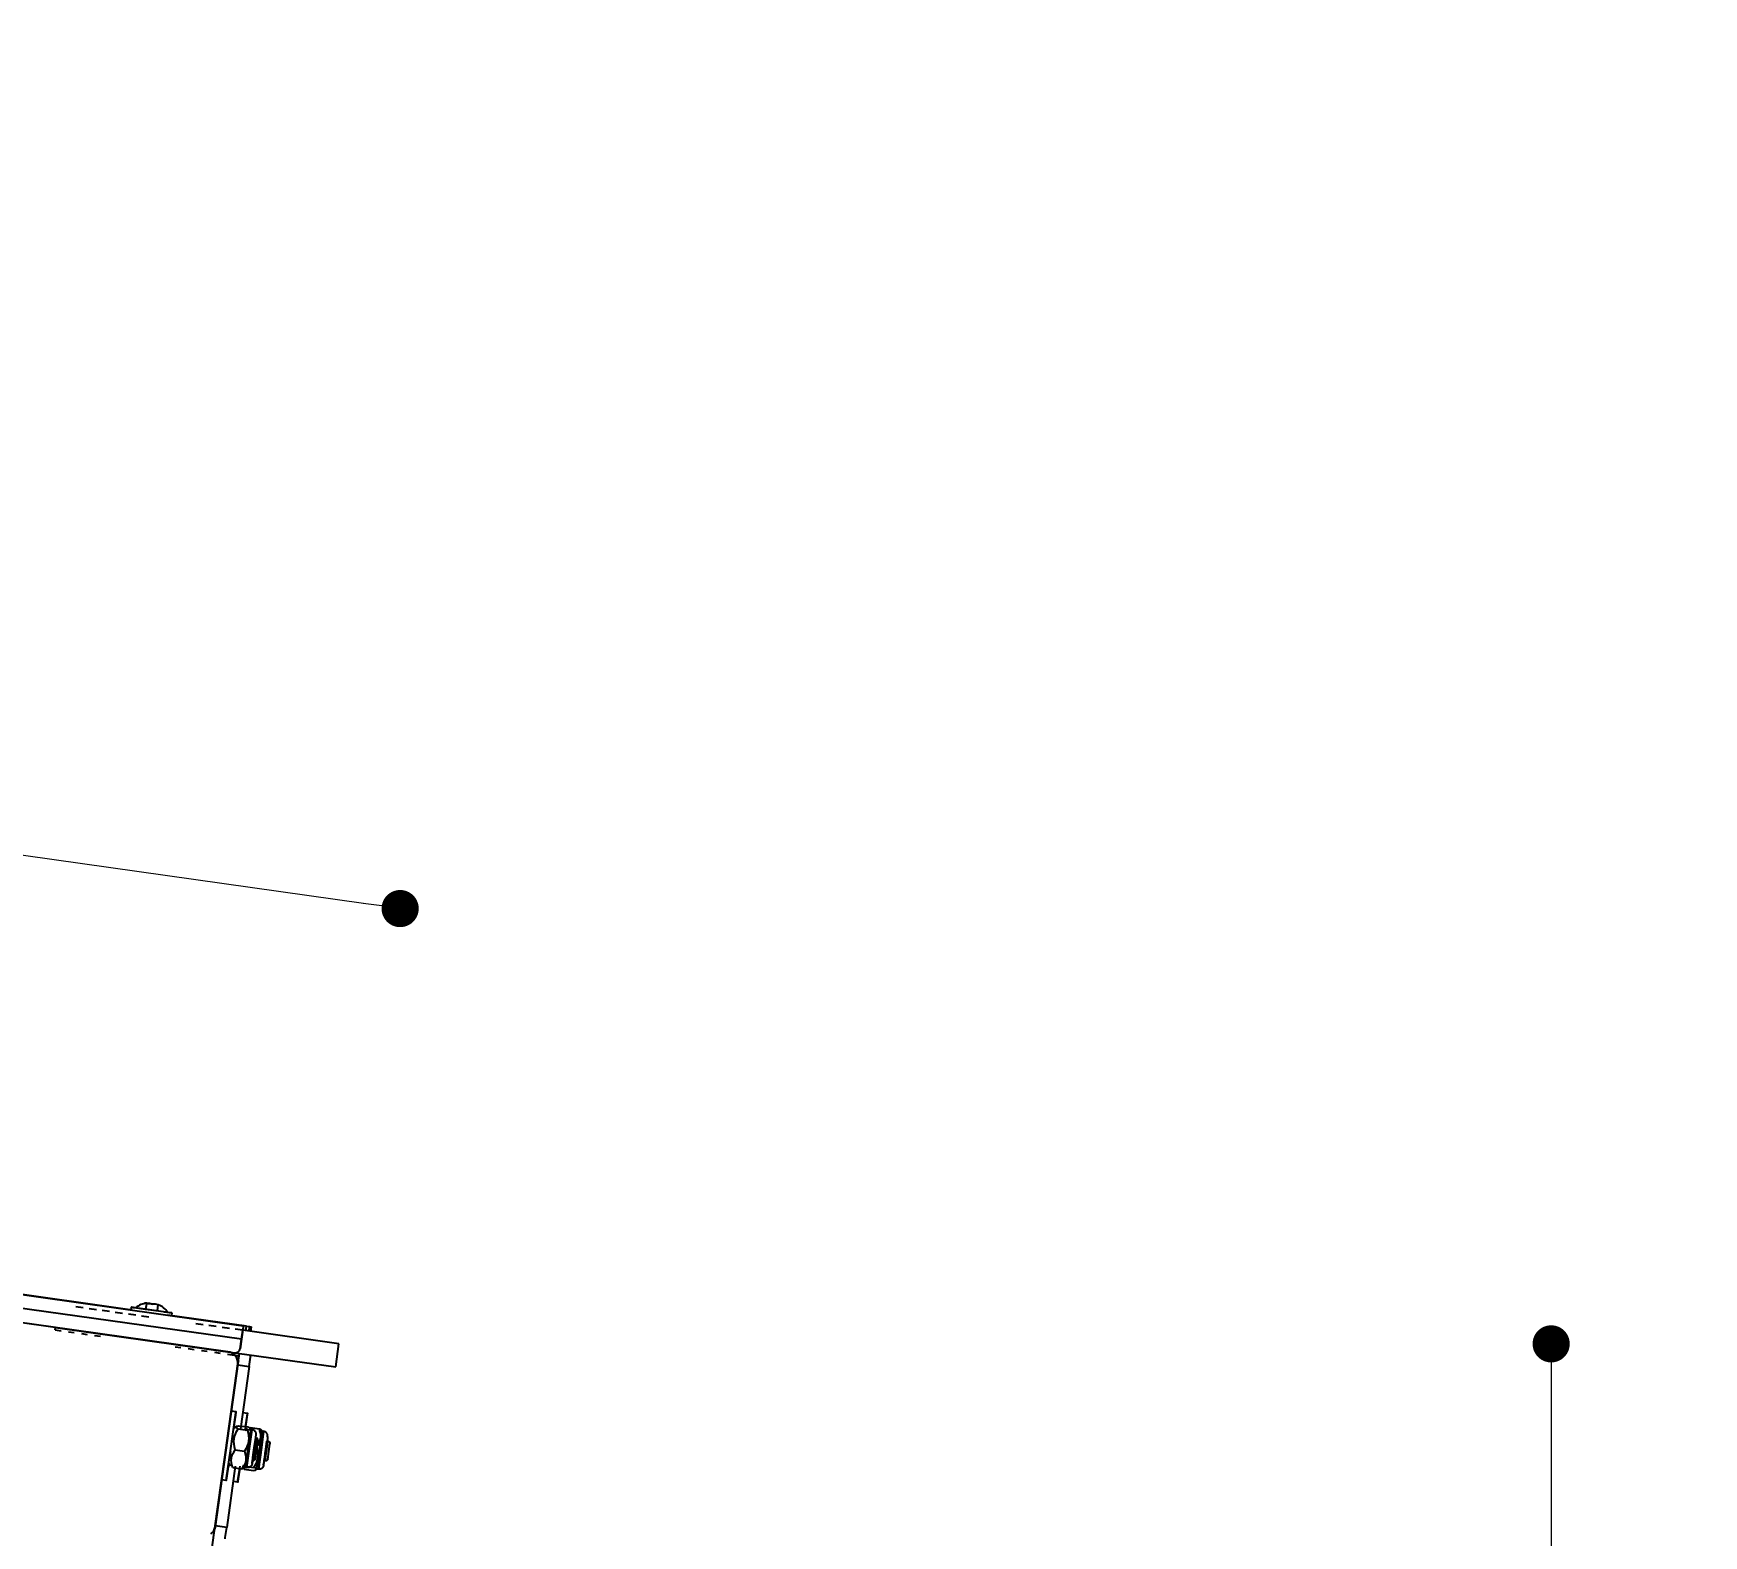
# Model space of a CAD drawing. Header units: millimetres. Extents: x 3109 to 13995, y 24552 to 39949.
# Drawn here: x 6748 to 7467, y 35343 to 35990 of the extents above; entities that cross this region are included whole.
import ezdxf

# ---------------------------------------------------------------- set-up
doc = ezdxf.new("R2010")
doc.units = ezdxf.units.MM
doc.header["$LTSCALE"] = 3
doc.layers.add('DomyÅ›lny', color=7, linetype='Continuous')
doc.styles.get("Standard").update_dxf_attribs({"font": 'arial.ttf'})
doc.dimstyles.new('MATEUSZ', dxfattribs={"dimtxt": 35, "dimasz": 16, "dimexe": 0.18, "dimexo": 0.0625, "dimgap": 0.09, "dimtad": 0, "dimdec": 0, "dimdsep": 46, "dimtxsty": 'Standard', "dimblk": 'DOT', "dimcen": 0.09, "dimse1": 1, "dimse2": 1, "dimadec": 0, "dimazin": 0, "dimtfac": 1, "dimtdec": 0, "dimtofl": 0, "dimtmove": 0, "dimatfit": 3, "dimfxl": 1, "dimtolj": 1, "dimtzin": 0, "dimlwd": 9, "dimlwe": 9, "dimarcsym": 0})

# ---------------------------------------------------------------- blocks, each defined once
blk = doc.blocks.new('_Dot')
at = {"color": 0, "linetype": 'ByBlock', "lineweight": -2}
blk.add_line((-0.5, 0), (-1, 0), dxfattribs=at)
at = {"color": 0, "linetype": 'ByBlock', "const_width": 0.5}
blk.add_lwpolyline([(-0.25, 0, 1), (0.25, 0, 1)], format="xyb", close=True, dxfattribs=at)
blk = doc.blocks.new('*D32')
at = {"color": 0, "lineweight": 9, "transparency": 16777216}
for p, q in [((7401.61, 35409.97), (7401.61, 34534.29)), ((7401.61, 33357.34), (7401.61, 34233.02))]:
    blk.add_line(p, q, dxfattribs=at)
at = {"layer": 'Defpoints', "color": 0, "transparency": 16777216}
for p in [(6879.77, 35425.97), (6604.45, 33341.34), (7401.61, 33341.34)]:
    blk.add_point(p, dxfattribs=at)
at = {"color": 0, "lineweight": 9, "transparency": 16777216, "xscale": 16, "yscale": 16, "zscale": 16}
for p, rotation in [((7401.61, 35425.97), 90), ((7401.61, 33341.34), 270)]:
    blk.add_blockref('_Dot', p, dxfattribs=dict(at, rotation=rotation))
at = {"color": 0, "transparency": 16777216, "insert": (7401.61, 34383.66), "char_height": 100, "attachment_point": 5, "rotation": 90}
blk.add_mtext('\\A1;2085', dxfattribs=at)
blk = doc.blocks.new('*D33')
at = {"color": 0, "lineweight": 9, "transparency": 16777216}
for p, q in [((4297.74, 35979.98), (5445.38, 35818.69)), ((6890.27, 35615.62), (5742.63, 35776.91))]:
    blk.add_line(p, q, dxfattribs=at)
at = {"layer": 'Defpoints', "color": 0, "transparency": 16777216}
for p in [(4255.56, 35794.78), (6906.11, 35613.39), (6879.77, 35425.97)]:
    blk.add_point(p, dxfattribs=at)
at = {"color": 0, "lineweight": 9, "transparency": 16777216, "xscale": 16, "yscale": 16, "zscale": 16}
for p, rotation in [((4281.9, 35982.2), 172.0000000000003), ((6906.11, 35613.39), 352.0000000000002)]:
    blk.add_blockref('_Dot', p, dxfattribs=dict(at, rotation=rotation))
at = {"color": 0, "transparency": 16777216, "insert": (5594, 35797.8), "char_height": 100, "attachment_point": 5, "rotation": 352}
blk.add_mtext('\\A1;2650', dxfattribs=at)
blk = doc.blocks.new('*D34')
at = {"color": 0, "lineweight": 9, "transparency": 16777216}
for p, q in [((4270.17, 32724.1), (5416.74, 32724.1)), ((6863.77, 32724.1), (5717.19, 32724.1))]:
    blk.add_line(p, q, dxfattribs=at)
at = {"layer": 'Defpoints', "color": 0, "transparency": 16777216}
for p in [(4254.17, 35784.88), (6879.77, 35425.97), (6879.77, 32724.1)]:
    blk.add_point(p, dxfattribs=at)
at = {"color": 0, "lineweight": 9, "transparency": 16777216, "xscale": 16, "yscale": 16, "zscale": 16, "rotation": 180}
blk.add_blockref('_Dot', (4254.17, 32724.1), dxfattribs=at)
at = {"color": 0, "lineweight": 9, "transparency": 16777216, "xscale": 16, "yscale": 16, "zscale": 16}
blk.add_blockref('_Dot', (6879.77, 32724.1), dxfattribs=at)
at = {"color": 0, "transparency": 16777216, "insert": (5566.97, 32724.1), "char_height": 100, "attachment_point": 5}
blk.add_mtext('\\A1;2626', dxfattribs=at)
blk = doc.blocks.new('*D36')
at = {"color": 0, "lineweight": 9, "transparency": 16777216}
for p, q in [((4319.69, 32936.73), (5422.43, 32936.73)), ((6825.88, 32936.73), (5723.15, 32936.73))]:
    blk.add_line(p, q, dxfattribs=at)
at = {"layer": 'Defpoints', "color": 0, "transparency": 16777216}
for p in [(4303.69, 35777.81), (6841.88, 35421.2), (6841.88, 32936.73)]:
    blk.add_point(p, dxfattribs=at)
at = {"color": 0, "lineweight": 9, "transparency": 16777216, "xscale": 16, "yscale": 16, "zscale": 16, "rotation": 180}
blk.add_blockref('_Dot', (4303.69, 32936.73), dxfattribs=at)
at = {"color": 0, "lineweight": 9, "transparency": 16777216, "xscale": 16, "yscale": 16, "zscale": 16}
blk.add_blockref('_Dot', (6841.88, 32936.73), dxfattribs=at)
at = {"color": 0, "transparency": 16777216, "insert": (5572.79, 32936.73), "char_height": 100, "attachment_point": 5}
blk.add_mtext('\\A1;2538', dxfattribs=at)

msp = doc.modelspace()

# ---------------------------------------------------------------- linework, layer by layer
at = {"layer": 'DomyÅ›lny'}
for p, q in [((4329.26, 35786.44), (6838.6, 35433.78)), ((6837.78, 35427.94), (4328.44, 35780.61)), ((6757.71, 35433.03), (4405.08, 35763.67)), ((6790.78, 35440.5), (6401.25, 35495.24)), ((6831.98, 35422.59), (6683.44, 35443.46)), ((6769.72, 35441.44), (6766.55, 35441.88)), ((6775.36, 35440.64), (6772.2, 35441.09)), ((6781.01, 35439.85), (6777.85, 35440.3)), ((6786.66, 35439.06), (6783.49, 35439.5)), ((6790.33, 35440.56), (6790.49, 35441.75)), ((6796.68, 35440.88), (6797.04, 35443.41)), ((6801.64, 35440.18), (6801.99, 35442.72)), ((6807.82, 35439.31), (6807.66, 35438.13)), ((6757.57, 35432.01), (6760.14, 35431.65)), ((6757.71, 35433.03), (6836.93, 35421.89)), ((6792.3, 35438.26), (6789.14, 35438.71)), ((6797.95, 35437.47), (6794.79, 35437.91)), ((6839.93, 35433.59), (6806.03, 35438.35)), ((6821.33, 35434.18), (6818.16, 35434.63)), ((6826.98, 35433.39), (6823.81, 35433.84)), ((6832.62, 35432.6), (6829.46, 35433.04)), ((6838.33, 35431.8), (6835.11, 35432.25)), ((6838.6, 35433.78), (6838.33, 35431.8)), ((6839.66, 35431.61), (6839.93, 35433.59)), ((6841.06, 35431.41), (6841.33, 35433.39)), ((6841.91, 35433.31), (6841.64, 35431.33)), ((6763.3, 35431.21), (6765.78, 35430.86)), ((6768.95, 35430.41), (6771.43, 35430.06)), ((6774.59, 35429.62), (6777.08, 35429.27)), ((6809.27, 35424.75), (6811.75, 35424.4)), ((6837.78, 35427.94), (6837.21, 35423.87)), ((6837.21, 35423.87), (6837.78, 35427.94)), ((6879.77, 35425.97), (6838.33, 35431.8)), ((6878.38, 35416.07), (6879.77, 35425.97)), ((6814.91, 35423.95), (6817.4, 35423.6)), ((6820.56, 35423.16), (6823.04, 35422.81)), ((6826.21, 35422.37), (6828.69, 35422.02)), ((6836.45, 35418.43), (6826.29, 35346.14)), ((6826.29, 35346.14), (6836.45, 35418.43)), ((6831.85, 35421.57), (6836.79, 35420.88)), ((6831.98, 35422.59), (6836.93, 35421.89)), ((6835.95, 35422.03), (6878.38, 35416.07)), ((6815.36, 35268.4), (6836.24, 35416.94)), ((6836.24, 35416.94), (6841.19, 35416.25)), ((6841.19, 35416.25), (6837.42, 35389.43)), ((6833.45, 35397.14), (6835.43, 35396.86)), ((6838.4, 35396.39), (6840.38, 35396.11)), ((6834.39, 35389.43), (6835.47, 35390.37)), ((6836.4, 35389.38), (6840.36, 35388.83)), ((6836.59, 35390.74), (6840.56, 35390.18)), ((6839.34, 35388.69), (6840.41, 35389.63)), ((6841.54, 35389.99), (6845.5, 35389.44)), ((6841.54, 35389.52), (6841.78, 35389.15)), ((6841.78, 35389.15), (6842.42, 35389.06)), ((6846.48, 35388.78), (6846.72, 35388.41)), ((6844.78, 35384.74), (6844.25, 35385.46)), ((6846.72, 35388.41), (6847.36, 35388.32)), ((6833.08, 35373.37), (6832.3, 35374.58)), ((6835.14, 35380.37), (6839.1, 35379.82)), ((6843.65, 35376.26), (6842.8, 35375.63)), ((6831.26, 35367.15), (6829.28, 35367.43)), ((6835.15, 35373.28), (6831.45, 35346.93)), ((6834.06, 35372.71), (6838.02, 35372.16)), ((6839.01, 35371.97), (6842.97, 35371.41)), ((6839.2, 35373.32), (6843.16, 35372.77)), ((6840.12, 35372.72), (6839.48, 35372.81)), ((6845.07, 35371.98), (6844.42, 35372.07)), ((6836.2, 35366.41), (6834.22, 35366.69)), ((6831.45, 35346.93), (6826.5, 35347.62))]:
    msp.add_line(p, q, dxfattribs=at)
for points in [[(6807.82, 35439.31, 0), (6807.82, 35439.31, 0), (6807.82, 35439.31, 0), (6807.82, 35439.31, 0), (6807.82, 35439.31, 0), (6807.82, 35439.31, 0), (6807.82, 35439.31, 0), (6807.82, 35439.31, 0), (6807.82, 35439.31, 0), (6807.82, 35439.31, 0), (6807.82, 35439.31, 0), (6807.82, 35439.31, 0), (6807.8, 35439.32, 0), (6807.71, 35439.33, 0), (6807.32, 35439.38, 0), (6803.19, 35439.97, 0), (6792.15, 35441.52, 0), (6790.6, 35441.73, 0), (6790.51, 35441.75, 0), (6790.5, 35441.75, 0), (6790.5, 35441.75, 0), (6790.49, 35441.75, 0), (6790.49, 35441.75, 0), (6790.49, 35441.75, 0), (6790.49, 35441.75, 0), (6790.49, 35441.75, 0), (6790.49, 35441.75, 0), (6790.49, 35441.75, 0), (6790.49, 35441.75, 0), (6790.49, 35441.75, 0), (6790.49, 35441.75, 0), (6790.49, 35441.75, 0), (6790.49, 35441.75, 0), (6790.49, 35441.75, 0), (6790.5, 35441.75, 0), (6790.5, 35441.75, 0), (6790.5, 35441.75, 0), (6790.52, 35441.75, 0), (6790.61, 35441.73, 0), (6791, 35441.68, 0), (6792.6, 35441.45, 0), (6796.37, 35440.92, 0)], [(6806.09, 35439.56, 0), (6806.09, 35439.56, 0), (6806.09, 35439.56, 0), (6806.09, 35439.56, 0), (6806.09, 35439.56, 0), (6806.09, 35439.56, 0), (6806.09, 35439.56, 0), (6806.09, 35439.56, 0), (6806.09, 35439.56, 0), (6806.09, 35439.56, 0), (6806.09, 35439.56, 0), (6806.09, 35439.56, 0), (6806.08, 35439.56, 0), (6806.04, 35439.56, 0), (6805.89, 35439.59, 0), (6805.24, 35439.68, 0), (6792.23, 35441.51, 0)], [(6796.37, 35440.92, 0), (6798.85, 35440.57, 0)], [(6797.04, 35443.41, 0), (6797.67, 35443.41, 0), (6798.29, 35443.35, 0), (6798.91, 35443.24, 0), (6799.52, 35443.07, 0)], [(6799.52, 35443.07, 0), (6798.91, 35443.24, 0), (6798.29, 35443.35, 0), (6797.67, 35443.41, 0), (6797.04, 35443.41, 0)], [(6798.85, 35440.57, 0), (6802.02, 35440.13, 0)], [(6801.99, 35442.72, 0), (6801.39, 35442.89, 0), (6800.77, 35443, 0), (6800.14, 35443.06, 0), (6799.52, 35443.07, 0)], [(6802.02, 35440.13, 0), (6806.09, 35439.56, 0)], [(6804.5, 35439.78, 0), (6807.82, 35439.31, 0)], [(6757.57, 35432.01, 0), (6757.71, 35433.03, 0)], [(6838.6, 35433.78, 0), (6838.6, 35433.78, 0), (6838.6, 35433.78, 0), (6838.6, 35433.78, 0), (6838.6, 35433.78, 0), (6838.6, 35433.78, 0), (6838.6, 35433.78, 0), (6838.6, 35433.78, 0), (6838.6, 35433.78, 0), (6838.6, 35433.78, 0), (6838.6, 35433.78, 0), (6838.6, 35433.78, 0), (6838.6, 35433.77, 0), (6838.6, 35433.77, 0), (6838.6, 35433.74, 0), (6838.58, 35433.61, 0), (6838.5, 35433.06, 0), (6837.78, 35427.94, 0)], [(6839.93, 35433.59, 0), (6841.33, 35433.39, 0)], [(6841.33, 35433.39, 0), (6841.91, 35433.31, 0)], [(6837.78, 35427.94, 0), (6838.33, 35431.8, 0)], [(6836.24, 35416.94, 0), (6836.93, 35421.89, 0)], [(6836.45, 35418.43, 0), (6836.79, 35420.88, 0)], [(6836.5, 35418.78, 0), (6836.45, 35418.43, 0)], [(6836.79, 35420.88, 0), (6836.93, 35421.89, 0)], [(6841.19, 35416.25, 0), (6841.88, 35421.2, 0)], [(6833.06, 35379.94, 0), (6835.34, 35396.21, 0), (6835.42, 35396.73, 0), (6835.43, 35396.84, 0), (6835.43, 35396.86, 0), (6835.43, 35396.86, 0), (6835.43, 35396.86, 0), (6835.43, 35396.86, 0), (6835.43, 35396.86, 0), (6835.43, 35396.86, 0), (6835.43, 35396.86, 0), (6835.43, 35396.86, 0), (6835.43, 35396.86, 0), (6835.43, 35396.86, 0), (6835.43, 35396.86, 0), (6835.43, 35396.86, 0), (6835.43, 35396.86, 0), (6835.43, 35396.86, 0), (6835.43, 35396.85, 0), (6835.43, 35396.84, 0), (6835.42, 35396.77, 0), (6835.38, 35396.48, 0), (6835.22, 35395.3, 0), (6834.28, 35388.61, 0)], [(6839.56, 35390.28, 0), (6840.19, 35394.77, 0), (6840.34, 35395.81, 0), (6840.37, 35396.05, 0), (6840.38, 35396.1, 0), (6840.38, 35396.11, 0), (6840.38, 35396.11, 0), (6840.38, 35396.11, 0), (6840.38, 35396.11, 0), (6840.38, 35396.11, 0), (6840.38, 35396.11, 0), (6840.38, 35396.11, 0), (6840.38, 35396.11, 0), (6840.38, 35396.11, 0), (6840.38, 35396.11, 0), (6840.38, 35396.11, 0), (6840.38, 35396.11, 0), (6840.38, 35396.11, 0), (6840.38, 35396.11, 0), (6840.38, 35396.11, 0), (6840.38, 35396.11, 0), (6840.38, 35396.1, 0), (6840.37, 35396.07, 0), (6840.36, 35395.95, 0), (6840.28, 35395.42, 0), (6839.43, 35389.37, 0)], [(6835.14, 35380.37, 0), (6834.8, 35381.68, 0), (6834.61, 35382.87, 0), (6834.56, 35383.98, 0), (6834.65, 35385.04, 0), (6834.86, 35386.08, 0), (6835.21, 35387.13, 0), (6835.72, 35388.22, 0), (6836.4, 35389.38, 0)], [(6836.4, 35389.38, 0), (6835.92, 35389.64, 0), (6835.59, 35389.86, 0), (6835.49, 35389.96, 0), (6835.45, 35390.01, 0), (6835.42, 35390.05, 0), (6835.39, 35390.1, 0), (6835.38, 35390.14, 0), (6835.37, 35390.16, 0), (6835.37, 35390.18, 0), (6835.37, 35390.2, 0), (6835.37, 35390.22, 0), (6835.38, 35390.24, 0), (6835.38, 35390.26, 0), (6835.39, 35390.28, 0), (6835.4, 35390.3, 0), (6835.43, 35390.33, 0), (6835.46, 35390.37, 0), (6835.5, 35390.4, 0), (6835.56, 35390.44, 0), (6835.68, 35390.5, 0), (6835.85, 35390.56, 0), (6836.59, 35390.74, 0)], [(6840.36, 35388.83, 0), (6840.7, 35387.52, 0), (6840.89, 35386.33, 0), (6840.94, 35385.22, 0), (6840.86, 35384.16, 0), (6840.64, 35383.12, 0), (6840.29, 35382.07, 0), (6839.79, 35380.98, 0), (6839.1, 35379.82, 0)], [(6840.12, 35372.72, 0), (6840.12, 35372.72, 0), (6840.12, 35372.72, 0), (6840.12, 35372.72, 0), (6840.12, 35372.72, 0), (6840.12, 35372.72, 0), (6840.12, 35372.72, 0), (6840.12, 35372.72, 0), (6840.12, 35372.72, 0), (6840.12, 35372.72, 0), (6840.12, 35372.72, 0), (6840.12, 35372.72, 0), (6840.12, 35372.73, 0), (6840.13, 35372.78, 0), (6840.15, 35372.96, 0), (6840.26, 35373.7, 0), (6842.41, 35388.98, 0)], [(6840.56, 35390.18, 0), (6841.04, 35389.92, 0), (6841.36, 35389.7, 0), (6841.47, 35389.6, 0), (6841.51, 35389.56, 0), (6841.54, 35389.51, 0), (6841.56, 35389.47, 0), (6841.58, 35389.43, 0), (6841.58, 35389.41, 0), (6841.59, 35389.39, 0), (6841.59, 35389.37, 0), (6841.58, 35389.35, 0), (6841.58, 35389.33, 0), (6841.58, 35389.31, 0), (6841.57, 35389.29, 0), (6841.56, 35389.27, 0), (6841.53, 35389.23, 0), (6841.5, 35389.2, 0), (6841.45, 35389.16, 0), (6841.4, 35389.13, 0), (6841.27, 35389.06, 0), (6841.11, 35389, 0), (6840.36, 35388.83, 0)], [(6841.76, 35389.07, 0), (6841.72, 35388.73, 0), (6841.49, 35387.13, 0), (6840.47, 35379.84, 0)], [(6844.12, 35386.8, 0), (6844.14, 35387, 0), (6844.13, 35387.2, 0), (6844.11, 35387.41, 0), (6844.07, 35387.6, 0), (6844.01, 35387.79, 0), (6843.92, 35387.98, 0), (6843.83, 35388.15, 0), (6843.71, 35388.31, 0), (6843.58, 35388.46, 0), (6843.44, 35388.6, 0), (6843.29, 35388.72, 0), (6843.13, 35388.82, 0), (6842.96, 35388.9, 0), (6842.78, 35388.97, 0), (6842.6, 35389.03, 0), (6842.42, 35389.06, 0)], [(6844.42, 35381.78, 0), (6845.08, 35382.76, 0), (6845.57, 35383.68, 0), (6845.9, 35384.57, 0), (6846.09, 35385.45, 0), (6846.15, 35386.35, 0), (6846.08, 35387.3, 0), (6845.86, 35388.31, 0), (6845.5, 35389.44, 0)], [(6845.5, 35389.44, 0), (6845.99, 35389.18, 0), (6846.31, 35388.96, 0), (6846.41, 35388.86, 0), (6846.45, 35388.82, 0), (6846.49, 35388.77, 0), (6846.51, 35388.73, 0), (6846.52, 35388.68, 0), (6846.53, 35388.66, 0), (6846.53, 35388.64, 0), (6846.53, 35388.62, 0), (6846.53, 35388.6, 0), (6846.53, 35388.58, 0), (6846.52, 35388.56, 0), (6846.51, 35388.55, 0), (6846.5, 35388.53, 0), (6846.48, 35388.49, 0), (6846.44, 35388.45, 0), (6846.4, 35388.42, 0), (6846.35, 35388.39, 0), (6846.22, 35388.32, 0), (6846.05, 35388.26, 0), (6845.31, 35388.08, 0)], [(6843.37, 35381.47, 0), (6842.49, 35375.23, 0), (6842.4, 35374.59, 0), (6842.38, 35374.45, 0), (6842.38, 35374.43, 0), (6842.38, 35374.42, 0), (6842.38, 35374.42, 0), (6842.38, 35374.42, 0), (6842.38, 35374.42, 0), (6842.38, 35374.42, 0), (6842.38, 35374.42, 0), (6842.38, 35374.42, 0), (6842.38, 35374.42, 0), (6842.38, 35374.42, 0), (6842.38, 35374.42, 0), (6842.38, 35374.42, 0), (6842.38, 35374.42, 0), (6842.38, 35374.42, 0), (6842.38, 35374.42, 0), (6842.38, 35374.43, 0), (6842.38, 35374.45, 0), (6842.4, 35374.53, 0), (6842.44, 35374.88, 0), (6842.92, 35378.28, 0), (6844.11, 35386.74, 0)], [(6842.81, 35375.67, 0), (6842.8, 35375.63, 0), (6842.8, 35375.63, 0), (6842.8, 35375.63, 0), (6842.8, 35375.63, 0), (6842.8, 35375.63, 0), (6842.8, 35375.63, 0), (6842.8, 35375.63, 0), (6842.8, 35375.63, 0), (6842.8, 35375.63, 0), (6842.8, 35375.63, 0), (6842.8, 35375.63, 0), (6842.8, 35375.63, 0), (6842.8, 35375.63, 0), (6842.8, 35375.63, 0), (6842.8, 35375.63, 0), (6842.8, 35375.63, 0), (6842.8, 35375.63, 0), (6842.8, 35375.64, 0), (6842.81, 35375.66, 0), (6842.82, 35375.78, 0), (6842.89, 35376.28, 0), (6844.19, 35385.48, 0)], [(6843.16, 35372.77, 0), (6843.84, 35373.93, 0), (6844.35, 35375.02, 0), (6844.7, 35376.07, 0), (6844.92, 35377.11, 0), (6845, 35378.17, 0), (6844.95, 35379.28, 0), (6844.76, 35380.47, 0), (6844.42, 35381.78, 0)], [(6843.33, 35381.19, 0), (6843.72, 35383.92, 0), (6843.82, 35384.64, 0), (6843.83, 35384.76, 0), (6843.83, 35384.76, 0), (6843.83, 35384.76, 0), (6843.83, 35384.76, 0), (6843.83, 35384.76, 0), (6843.83, 35384.76, 0), (6843.83, 35384.76, 0), (6843.83, 35384.76, 0), (6843.83, 35384.76, 0), (6843.83, 35384.76, 0), (6843.83, 35384.76, 0), (6843.83, 35384.76, 0), (6843.83, 35384.76, 0), (6843.83, 35384.76, 0), (6843.83, 35384.76, 0), (6843.83, 35384.76, 0), (6843.83, 35384.76, 0), (6843.83, 35384.76, 0), (6843.83, 35384.75, 0), (6843.82, 35384.7, 0), (6843.78, 35384.4, 0), (6843.59, 35383.01, 0), (6843.17, 35380.04, 0)], [(6843.65, 35376.31, 0), (6843.68, 35376.48, 0), (6843.79, 35377.31, 0), (6844.21, 35380.29, 0), (6844.63, 35383.24, 0), (6844.8, 35384.44, 0), (6844.83, 35384.66, 0), (6844.83, 35384.68, 0), (6844.83, 35384.68, 0), (6844.83, 35384.68, 0), (6844.83, 35384.68, 0), (6844.83, 35384.68, 0), (6844.83, 35384.68, 0), (6844.83, 35384.68, 0), (6844.83, 35384.68, 0), (6844.83, 35384.68, 0), (6844.83, 35384.68, 0), (6844.83, 35384.68, 0), (6844.83, 35384.68, 0), (6844.83, 35384.68, 0), (6844.83, 35384.68, 0), (6844.83, 35384.68, 0), (6844.83, 35384.67, 0), (6844.83, 35384.64, 0)], [(6844.83, 35384.64, 0), (6844.8, 35384.46, 0), (6844.69, 35383.64, 0), (6844.27, 35380.66, 0), (6843.85, 35377.7, 0), (6843.68, 35376.5, 0), (6843.65, 35376.28, 0), (6843.65, 35376.27, 0), (6843.65, 35376.26, 0), (6843.65, 35376.26, 0), (6843.65, 35376.26, 0), (6843.65, 35376.26, 0), (6843.65, 35376.26, 0), (6843.65, 35376.26, 0), (6843.65, 35376.26, 0), (6843.65, 35376.26, 0), (6843.65, 35376.26, 0), (6843.65, 35376.26, 0), (6843.65, 35376.26, 0), (6843.65, 35376.26, 0), (6843.65, 35376.26, 0), (6843.65, 35376.27, 0), (6843.65, 35376.27, 0), (6843.65, 35376.31, 0)], [(6844.44, 35372.15, 0), (6844.48, 35372.49, 0), (6844.71, 35374.09, 0), (6845.52, 35379.88, 0), (6846.33, 35385.62, 0), (6846.66, 35387.95, 0), (6846.72, 35388.37, 0), (6846.72, 35388.4, 0), (6846.72, 35388.41, 0), (6846.72, 35388.41, 0), (6846.72, 35388.41, 0), (6846.72, 35388.41, 0), (6846.72, 35388.41, 0), (6846.72, 35388.41, 0), (6846.72, 35388.41, 0), (6846.72, 35388.41, 0), (6846.72, 35388.41, 0), (6846.72, 35388.41, 0), (6846.72, 35388.41, 0), (6846.72, 35388.41, 0), (6846.72, 35388.41, 0), (6846.72, 35388.4, 0), (6846.72, 35388.39, 0), (6846.71, 35388.33, 0)], [(6847.35, 35388.24, 0), (6847.36, 35388.31, 0), (6847.36, 35388.32, 0), (6847.36, 35388.32, 0), (6847.36, 35388.32, 0), (6847.36, 35388.32, 0), (6847.36, 35388.32, 0), (6847.36, 35388.32, 0), (6847.36, 35388.32, 0), (6847.36, 35388.32, 0), (6847.36, 35388.32, 0), (6847.36, 35388.32, 0), (6847.36, 35388.32, 0), (6847.36, 35388.32, 0), (6847.36, 35388.32, 0), (6847.36, 35388.32, 0), (6847.36, 35388.32, 0), (6847.36, 35388.32, 0), (6847.36, 35388.31, 0), (6847.36, 35388.3, 0), (6847.35, 35388.25, 0), (6847.33, 35388.06, 0), (6847.21, 35387.24, 0), (6846.37, 35381.28, 0)], [(6849.06, 35386.06, 0), (6849.08, 35386.26, 0), (6849.08, 35386.46, 0), (6849.06, 35386.66, 0), (6849.01, 35386.86, 0), (6848.95, 35387.05, 0), (6848.87, 35387.24, 0), (6848.77, 35387.41, 0), (6848.66, 35387.57, 0), (6848.53, 35387.72, 0), (6848.39, 35387.85, 0), (6848.24, 35387.97, 0), (6848.07, 35388.07, 0), (6847.9, 35388.16, 0), (6847.73, 35388.23, 0), (6847.55, 35388.28, 0), (6847.36, 35388.32, 0)], [(6848.03, 35375.69, 0), (6848.05, 35375.87, 0), (6848.17, 35376.69, 0), (6848.59, 35379.68, 0), (6849, 35382.63, 0), (6849.17, 35383.83, 0), (6849.2, 35384.05, 0), (6849.2, 35384.07, 0), (6849.2, 35384.07, 0), (6849.2, 35384.07, 0), (6849.2, 35384.07, 0), (6849.2, 35384.07, 0), (6849.2, 35384.07, 0), (6849.2, 35384.07, 0), (6849.2, 35384.07, 0), (6849.2, 35384.07, 0), (6849.2, 35384.07, 0), (6849.2, 35384.07, 0), (6849.2, 35384.07, 0), (6849.2, 35384.07, 0), (6849.2, 35384.07, 0), (6849.2, 35384.07, 0), (6849.2, 35384.06, 0), (6849.2, 35384.03, 0)], [(6848.28, 35380.45, 0), (6848.78, 35384.02, 0)], [(6849.06, 35386, 0), (6849.06, 35386.05, 0), (6849.06, 35386.06, 0), (6849.06, 35386.06, 0), (6849.06, 35386.06, 0), (6849.06, 35386.06, 0), (6849.06, 35386.06, 0), (6849.06, 35386.06, 0), (6849.06, 35386.06, 0), (6849.06, 35386.06, 0), (6849.06, 35386.06, 0), (6849.06, 35386.06, 0), (6849.06, 35386.06, 0), (6849.06, 35386.06, 0), (6849.06, 35386.06, 0), (6849.06, 35386.06, 0), (6849.06, 35386.06, 0), (6849.06, 35386.06, 0), (6849.06, 35386.06, 0), (6849.06, 35386.05, 0), (6849.06, 35386.01, 0), (6849.04, 35385.86, 0), (6848.95, 35385.24, 0), (6848.32, 35380.73, 0)], [(6849.15, 35376.53, 0), (6849.17, 35376.67, 0), (6849.26, 35377.3, 0), (6849.58, 35379.58, 0), (6849.9, 35381.84, 0), (6850.03, 35382.76, 0), (6850.05, 35382.92, 0), (6850.05, 35382.94, 0), (6850.05, 35382.94, 0), (6850.05, 35382.94, 0), (6850.05, 35382.94, 0), (6850.05, 35382.94, 0), (6850.05, 35382.94, 0), (6850.05, 35382.94, 0), (6850.05, 35382.94, 0), (6850.05, 35382.94, 0), (6850.05, 35382.94, 0), (6850.05, 35382.94, 0), (6850.05, 35382.94, 0), (6850.05, 35382.94, 0), (6850.05, 35382.94, 0), (6850.05, 35382.94, 0), (6850.05, 35382.93, 0), (6850.05, 35382.91, 0)], [(6849.2, 35384.07, 0), (6849.3, 35384.05, 0), (6849.4, 35384.02, 0), (6849.5, 35383.98, 0), (6849.59, 35383.93, 0), (6849.67, 35383.87, 0), (6849.75, 35383.81, 0), (6849.81, 35383.74, 0), (6849.87, 35383.66, 0), (6849.93, 35383.58, 0), (6849.97, 35383.49, 0), (6850.01, 35383.41, 0), (6850.03, 35383.32, 0), (6850.05, 35383.22, 0), (6850.06, 35383.13, 0), (6850.06, 35383.03, 0), (6850.05, 35382.94, 0)], [(6832.23, 35374.04, 0), (6831.41, 35368.2, 0), (6831.27, 35367.22, 0), (6831.26, 35367.15, 0), (6831.26, 35367.15, 0), (6831.26, 35367.15, 0), (6831.26, 35367.15, 0), (6831.26, 35367.15, 0), (6831.26, 35367.15, 0), (6831.26, 35367.15, 0), (6831.26, 35367.15, 0), (6831.26, 35367.15, 0), (6831.26, 35367.15, 0), (6831.26, 35367.15, 0), (6831.26, 35367.15, 0), (6831.26, 35367.15, 0), (6831.26, 35367.15, 0), (6831.26, 35367.15, 0), (6831.26, 35367.17, 0), (6831.27, 35367.22, 0), (6831.3, 35367.43, 0), (6831.42, 35368.31, 0), (6833.06, 35379.94, 0)], [(6833.02, 35379.69, 0), (6832.58, 35376.53, 0)], [(6834.06, 35372.71, 0), (6833.7, 35373.84, 0), (6833.49, 35374.85, 0), (6833.41, 35375.8, 0), (6833.47, 35376.7, 0), (6833.67, 35377.58, 0), (6833.99, 35378.47, 0), (6834.48, 35379.39, 0), (6835.14, 35380.37, 0)], [(6839.1, 35379.82, 0), (6839.46, 35378.69, 0), (6839.67, 35377.68, 0), (6839.75, 35376.73, 0), (6839.69, 35375.83, 0), (6839.49, 35374.95, 0), (6839.17, 35374.06, 0), (6838.68, 35373.14, 0), (6838.02, 35372.16, 0)], [(6840.47, 35379.84, 0), (6839.71, 35374.46, 0), (6839.51, 35373.04, 0), (6839.48, 35372.82, 0), (6839.48, 35372.81, 0), (6839.48, 35372.81, 0), (6839.48, 35372.81, 0), (6839.48, 35372.81, 0), (6839.48, 35372.81, 0), (6839.48, 35372.81, 0), (6839.48, 35372.81, 0), (6839.48, 35372.81, 0), (6839.48, 35372.81, 0), (6839.48, 35372.81, 0), (6839.48, 35372.81, 0), (6839.48, 35372.81, 0), (6839.48, 35372.81, 0), (6839.48, 35372.81, 0), (6839.48, 35372.81, 0), (6839.48, 35372.81, 0), (6839.48, 35372.81, 0), (6839.48, 35372.81, 0), (6839.48, 35372.82, 0), (6839.49, 35372.89, 0)], [(6842.38, 35374.42, 0), (6842.34, 35374.22, 0), (6842.28, 35374.03, 0), (6842.21, 35373.84, 0), (6842.11, 35373.67, 0), (6842, 35373.5, 0), (6841.87, 35373.34, 0), (6841.73, 35373.2, 0), (6841.57, 35373.08, 0), (6841.41, 35372.97, 0), (6841.23, 35372.88, 0), (6841.06, 35372.81, 0), (6840.87, 35372.76, 0), (6840.68, 35372.72, 0), (6840.49, 35372.7, 0), (6840.31, 35372.7, 0), (6840.12, 35372.72, 0)], [(6843.17, 35380.04, 0), (6842.78, 35377.3, 0), (6842.68, 35376.58, 0), (6842.67, 35376.47, 0), (6842.67, 35376.47, 0), (6842.67, 35376.46, 0), (6842.67, 35376.46, 0), (6842.67, 35376.46, 0), (6842.67, 35376.46, 0), (6842.67, 35376.46, 0), (6842.67, 35376.46, 0), (6842.67, 35376.46, 0), (6842.67, 35376.46, 0), (6842.67, 35376.46, 0), (6842.67, 35376.46, 0), (6842.67, 35376.46, 0), (6842.67, 35376.46, 0), (6842.67, 35376.46, 0), (6842.67, 35376.46, 0), (6842.67, 35376.47, 0), (6842.67, 35376.47, 0), (6842.67, 35376.47, 0), (6842.68, 35376.53, 0), (6842.72, 35376.83, 0), (6842.91, 35378.21, 0), (6843.33, 35381.19, 0)], [(6846.37, 35381.28, 0), (6845.07, 35371.98, 0)], [(6848.32, 35380.73, 0), (6847.36, 35373.92, 0), (6847.33, 35373.72, 0), (6847.32, 35373.68, 0), (6847.32, 35373.68, 0), (6847.32, 35373.68, 0), (6847.32, 35373.68, 0), (6847.32, 35373.68, 0), (6847.32, 35373.68, 0), (6847.32, 35373.68, 0), (6847.32, 35373.68, 0), (6847.32, 35373.68, 0), (6847.32, 35373.68, 0), (6847.32, 35373.68, 0), (6847.32, 35373.68, 0), (6847.32, 35373.68, 0), (6847.32, 35373.68, 0), (6847.32, 35373.68, 0), (6847.32, 35373.68, 0), (6847.32, 35373.68, 0), (6847.32, 35373.68, 0), (6847.32, 35373.68, 0), (6847.33, 35373.69, 0), (6847.33, 35373.72, 0), (6847.35, 35373.84, 0), (6847.42, 35374.35, 0), (6847.84, 35377.34, 0)], [(6847.61, 35375.72, 0), (6847.61, 35375.72, 0), (6847.61, 35375.72, 0), (6847.61, 35375.72, 0), (6847.61, 35375.72, 0), (6847.61, 35375.72, 0), (6847.61, 35375.72, 0), (6847.61, 35375.72, 0), (6847.61, 35375.72, 0), (6847.61, 35375.72, 0), (6847.61, 35375.72, 0), (6847.61, 35375.73, 0), (6847.62, 35375.8, 0), (6847.67, 35376.16, 0), (6848.28, 35380.45, 0)], [(6849.15, 35376.48, 0), (6849.1, 35376.3, 0), (6849.06, 35376.21, 0), (6849.02, 35376.13, 0), (6848.97, 35376.05, 0), (6848.91, 35375.98, 0), (6848.84, 35375.91, 0), (6848.77, 35375.85, 0), (6848.69, 35375.79, 0), (6848.61, 35375.75, 0), (6848.52, 35375.71, 0), (6848.42, 35375.68, 0), (6848.33, 35375.65, 0), (6848.22, 35375.64, 0), (6848.12, 35375.64, 0), (6848.02, 35375.65, 0)], [(6848.03, 35375.69, 0), (6848.12, 35375.68, 0), (6848.21, 35375.68, 0), (6848.3, 35375.69, 0), (6848.4, 35375.71, 0), (6848.5, 35375.74, 0), (6848.59, 35375.77, 0), (6848.68, 35375.82, 0), (6848.77, 35375.88, 0), (6848.85, 35375.95, 0), (6848.92, 35376.02, 0), (6848.98, 35376.1, 0), (6849.03, 35376.18, 0), (6849.08, 35376.27, 0), (6849.11, 35376.36, 0), (6849.14, 35376.44, 0), (6849.15, 35376.53, 0)], [(6848.06, 35378.92, 0), (6848.41, 35381.41, 0)], [(6837.05, 35372.43, 0), (6836.4, 35367.8, 0), (6836.25, 35366.72, 0), (6836.21, 35366.47, 0), (6836.21, 35366.42, 0), (6836.2, 35366.41, 0), (6836.2, 35366.41, 0), (6836.2, 35366.41, 0), (6836.2, 35366.41, 0), (6836.2, 35366.41, 0), (6836.2, 35366.41, 0), (6836.2, 35366.41, 0), (6836.2, 35366.41, 0), (6836.2, 35366.41, 0), (6836.2, 35366.41, 0), (6836.2, 35366.41, 0), (6836.2, 35366.41, 0), (6836.2, 35366.41, 0), (6836.2, 35366.41, 0), (6836.2, 35366.41, 0), (6836.2, 35366.41, 0), (6836.2, 35366.41, 0), (6836.21, 35366.42, 0), (6836.21, 35366.45, 0), (6836.23, 35366.58, 0), (6836.31, 35367.13, 0), (6837.18, 35373.34, 0)], [(6838.02, 35372.16, 0), (6838.56, 35372.27, 0), (6838.93, 35372.39, 0), (6839.06, 35372.46, 0), (6839.11, 35372.49, 0), (6839.15, 35372.53, 0), (6839.19, 35372.56, 0), (6839.21, 35372.6, 0), (6839.22, 35372.62, 0), (6839.23, 35372.64, 0), (6839.24, 35372.66, 0), (6839.24, 35372.68, 0), (6839.24, 35372.7, 0), (6839.24, 35372.72, 0), (6839.24, 35372.74, 0), (6839.24, 35372.76, 0), (6839.22, 35372.8, 0), (6839.2, 35372.84, 0), (6839.17, 35372.89, 0), (6839.13, 35372.93, 0), (6839.02, 35373.03, 0), (6838.88, 35373.14, 0), (6838.21, 35373.51, 0)], [(6842.97, 35371.41, 0), (6843.51, 35371.53, 0), (6843.88, 35371.65, 0), (6844.01, 35371.72, 0), (6844.06, 35371.75, 0), (6844.1, 35371.78, 0), (6844.13, 35371.82, 0), (6844.16, 35371.86, 0), (6844.17, 35371.87, 0), (6844.18, 35371.89, 0), (6844.18, 35371.91, 0), (6844.19, 35371.93, 0), (6844.19, 35371.95, 0), (6844.19, 35371.97, 0), (6844.19, 35371.99, 0), (6844.18, 35372.01, 0), (6844.17, 35372.06, 0), (6844.14, 35372.1, 0), (6844.11, 35372.14, 0), (6844.07, 35372.19, 0), (6843.97, 35372.29, 0), (6843.82, 35372.4, 0), (6843.16, 35372.77, 0)], [(6847.32, 35373.68, 0), (6847.29, 35373.48, 0), (6847.23, 35373.29, 0), (6847.15, 35373.1, 0), (6847.06, 35372.93, 0), (6846.94, 35372.76, 0), (6846.81, 35372.6, 0), (6846.67, 35372.46, 0), (6846.52, 35372.34, 0), (6846.35, 35372.23, 0), (6846.18, 35372.14, 0), (6846, 35372.07, 0), (6845.82, 35372.01, 0), (6845.63, 35371.98, 0), (6845.44, 35371.96, 0), (6845.25, 35371.96, 0), (6845.07, 35371.98, 0)], [(6830.75, 35341.98, 0), (6830.75, 35341.98, 0), (6830.75, 35341.98, 0), (6830.75, 35341.98, 0), (6830.75, 35341.98, 0), (6830.75, 35341.98, 0), (6830.75, 35341.98, 0), (6830.75, 35341.98, 0), (6830.75, 35341.98, 0), (6830.75, 35341.98, 0), (6830.75, 35341.98, 0), (6830.75, 35341.98, 0), (6830.75, 35341.98, 0), (6830.76, 35342.01, 0), (6830.77, 35342.12, 0), (6830.84, 35342.59, 0), (6831.45, 35346.93, 0)]]:
    msp.add_polyline3d(points, dxfattribs=at)
msp.add_polyline3d([(6797.04, 35443.41, 0), (6797.06, 35443.52, 0)], close=True, dxfattribs=at)
for centre, radius, start, end in [((6798.23, 35433.93), 9.67, 96.98823, 128.39718), ((6798.23, 35433.93), 9.67, 35.60282, 67.01177), ((6831.29, 35417.64), 5, 352, 82), ((6835.23, 35424.15), 2, 262, 307), ((6835.23, 35424.15), 2, 262, 307), ((6831.85, 35418.06), 4.5, 352, 26.27905), ((6835.23, 35424.15), 2, 307, 352), ((6835.23, 35424.15), 2, 307, 352), ((6821.97, 35347.75), 4.5, 307.06539, 352)]:
    msp.add_arc(centre, radius, start, end, dxfattribs=at)

# ---------------------------------------------------------------- dimensions: what is measured, and where the dimension line sits
dim = msp.add_aligned_dim(p1=(4255.56, 35794.78), p2=(6879.77, 35425.97), distance=189.27, dimstyle='MATEUSZ', override={"dimtxt": 100})
dim.commit()
dim.dimension.update_dxf_attribs({"geometry": '*D33', "text_midpoint": (5594, 35797.8)})
for base, p1, p2, picture, middle in [((6879.77, 32724.1), (4254.17, 35784.88), (6879.77, 35425.97), '*D34', (5566.97, 32724.1)), ((6841.88, 32936.73), (4303.69, 35777.81), (6841.88, 35421.2), '*D36', (5572.79, 32936.73))]:
    dim = msp.add_linear_dim(base=base, p1=p1, p2=p2, dimstyle='MATEUSZ', override={"dimtxt": 100})
    dim.commit()
    dim.dimension.update_dxf_attribs({"geometry": picture, "text_midpoint": middle})
dim = msp.add_linear_dim(base=(7401.61, 33341.34), p1=(6879.77, 35425.97), p2=(6604.45, 33341.34), angle=90, dimstyle='MATEUSZ', override={"dimtxt": 100})
dim.commit()
dim.dimension.update_dxf_attribs({"geometry": '*D32', "text_midpoint": (7401.61, 34383.66)})

doc.saveas('drawing.dxf')
